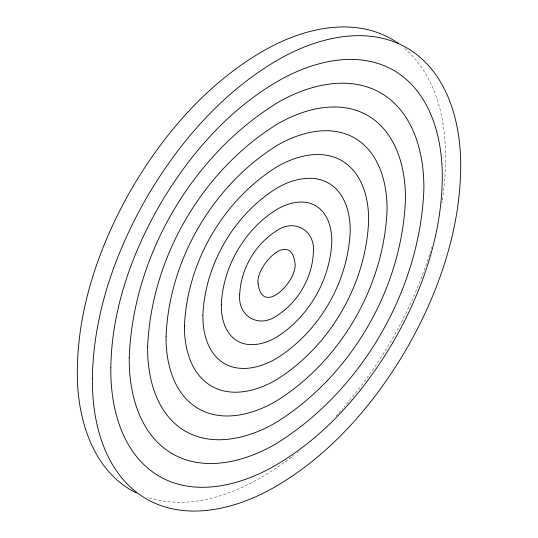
<?xml version="1.0" encoding="UTF-8"?>
<svg xmlns="http://www.w3.org/2000/svg" width="538" height="538" viewBox="0 0 538 538"><rect width="100%" height="100%" fill="white"/><g stroke="black" fill="none" stroke-linecap="round" stroke-linejoin="round"><path stroke-width="0.4" stroke-dasharray="2.69 2.02" d="M442.344 200.049C450.077 147.822 446.533 85.038 404.078 47.788M441.9 202.934L442.122 201.488M431.368 248.536L431.812 247.043M429.996 253.008L430.461 251.515M429.526 254.501L428.571 257.487M428.08 258.98C410.386 312.168 382.31 361.872 346.089 404.637M344.024 407.037L345.06 405.84M341.953 409.425L342.988 408.234M340.91 410.602L334.589 417.575M297.097 452.687L298.227 451.772M292.544 456.285L293.681 455.397M291.401 457.165C251.273 487.805 197.876 513.528 146.766 497.226"/><path stroke-width="0.81" d="M136.235 492.855C93.161 471.544 77.519 419.855 77.331 374.952C76.867 310.103 98.777 246.821 130.418 190.876C162.974 134.708 206.989 83.336 263.768 50.68C302.511 28.312 354.522 15.481 394.899 41.063M395.692 41.574L398.046 43.161M92.395 378.342C91.823 422.881 104.856 474.039 145.516 498.423C186.209 522.29 237.11 508.941 275.389 486.668C330.662 454.509 373.769 404.596 405.941 349.956C437.69 294.817 459.808 232.503 460.696 168.374C461.274 123.834 448.241 72.677 407.582 48.292C366.889 24.425 315.988 37.774 277.702 60.048C222.429 92.206 179.329 142.113 147.15 196.76C115.408 251.898 93.289 314.212 92.395 378.342M110.815 367.844C110.297 407.925 122.025 453.971 158.616 475.915C195.24 497.394 241.051 485.384 275.503 465.336C325.255 436.399 364.044 391.476 393.002 342.296C421.577 292.672 441.483 236.592 442.283 178.872C442.801 138.791 431.072 92.744 394.475 70.801C357.851 49.321 312.047 61.332 277.588 81.379C227.843 110.317 189.046 155.24 160.089 204.42C131.521 254.044 111.615 310.123 110.815 367.844M129.228 357.346C128.764 392.975 139.194 433.904 171.723 453.413C204.279 472.505 244.998 461.826 275.624 444.005C361.469 391.2 420.037 289.995 423.87 189.369C424.327 153.74 413.904 112.812 381.375 93.303C348.819 74.21 308.099 84.89 277.474 102.711C191.629 155.516 133.054 256.72 129.228 357.346M147.641 346.842C147.237 378.026 156.363 413.836 184.823 430.904C213.31 447.609 248.939 438.268 275.738 422.673C351.341 375.746 401.718 288.698 405.45 199.867C405.854 168.69 396.735 132.879 368.268 115.811C339.787 99.106 304.158 108.447 277.359 124.043C201.757 170.97 151.373 258.018 147.641 346.842M166.054 336.344C165.711 363.069 173.532 393.769 197.93 408.396C222.342 422.713 252.88 414.711 275.853 401.341C340.655 361.119 383.836 286.505 387.037 210.365C387.38 183.646 379.566 152.947 355.167 138.32C330.749 123.996 300.211 132.005 277.245 145.374C212.436 185.597 169.255 260.204 166.054 336.344M184.473 325.846C184.184 348.12 190.701 373.702 211.03 385.887C231.38 397.824 256.828 391.146 275.967 380.01C329.969 346.492 365.954 284.32 368.624 220.869C368.913 198.596 362.397 173.014 342.06 160.822C321.717 148.892 296.27 155.563 277.124 166.706C223.122 200.223 187.137 262.396 184.473 325.846M202.887 315.349C202.658 333.163 207.87 353.627 224.138 363.385C240.412 372.928 260.769 367.589 276.081 358.678C319.283 331.865 348.073 282.127 350.204 231.367C350.44 213.546 345.228 193.081 328.96 183.33C312.686 173.787 292.322 179.127 277.009 188.031C233.808 214.85 205.018 264.588 202.887 315.349M221.3 304.851C221.131 318.214 225.039 333.56 237.238 340.877C249.444 348.039 264.716 344.031 276.202 337.353C308.604 317.238 330.191 279.935 331.791 241.865C331.966 228.502 328.052 213.156 315.86 205.839C303.647 198.677 288.381 202.685 276.895 209.363C244.494 229.477 222.9 266.781 221.3 304.851M239.719 294.353C237.514 315.907 258.462 328.584 276.317 316.021C297.918 302.612 312.309 277.743 313.378 252.362C315.584 230.809 294.629 218.132 276.781 230.694C255.18 244.104 240.782 268.973 239.719 294.353M258.132 283.808C262.531 317.413 298.113 280.177 294.965 262.907C290.547 229.302 254.992 266.545 258.132 283.808"/></g></svg>
